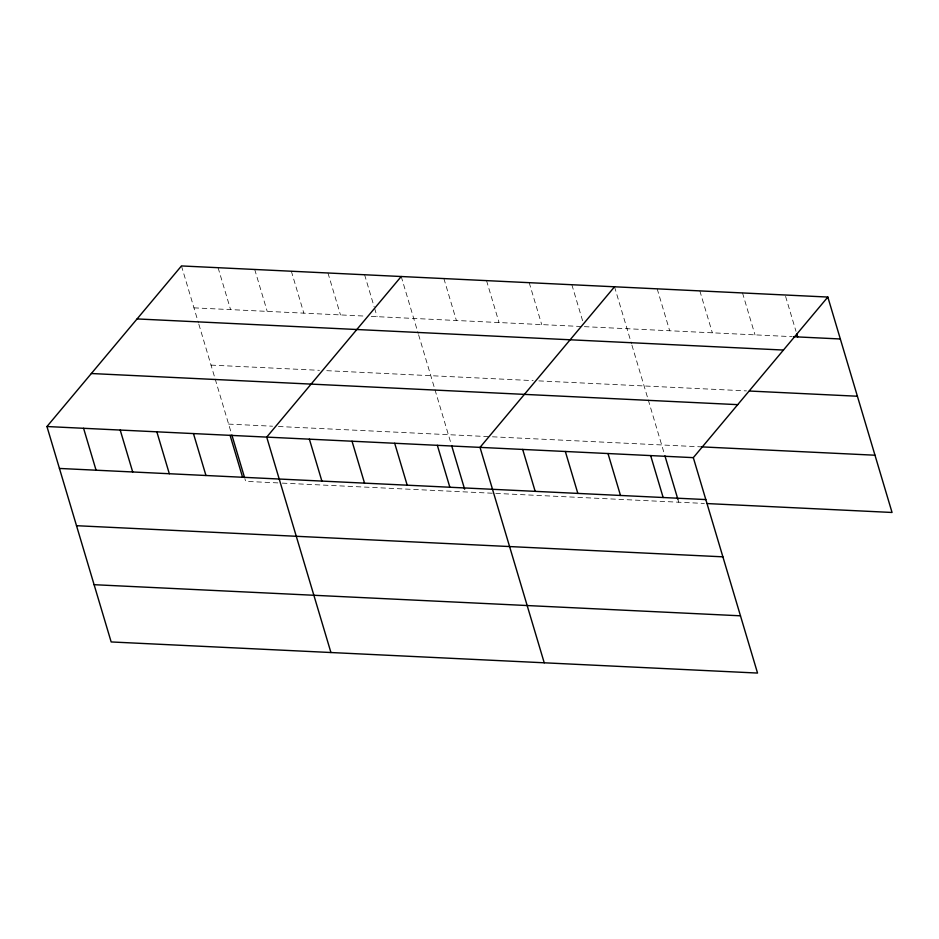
<?xml version="1.0" encoding="UTF-8"?>
<svg xmlns="http://www.w3.org/2000/svg" width="939" height="939" viewBox="0 0 939 939"><rect width="100%" height="100%" fill="white"/><g stroke="black" fill="none" stroke-linecap="round" stroke-linejoin="round"><path stroke-width="0.7" stroke-dasharray="4.7 3.52" d="M193.962 307.851L365.377 316.114M371.234 316.396L581.523 326.514M584.363 326.655L791.976 336.643M211.029 365.107L319.448 370.33M326.772 370.682L533.176 380.624M538.869 380.894L746.482 390.894M228.611 424.099L272.568 426.212M278.425 426.506L489.618 436.67M492.459 436.799L701.492 446.87M277.909 482.904L245.678 481.355L244.868 478.632M282.31 483.116L704.344 503.445M785.591 296.395L796.002 331.338M742.514 292.945L755.003 334.871M699.848 290.89L712.349 332.817M657.183 288.836L669.683 330.763M614.529 286.782L631.501 343.697M631.9 345.071L647.863 398.606M648.286 400.002L664.53 454.499M677.935 499.478L678.744 502.212M571.863 284.728L582.696 321.068M529.209 282.674L541.709 324.601M486.543 280.62L499.043 322.547M443.889 278.566L456.389 320.492M401.223 276.512L418.195 333.427M418.606 334.8L434.557 388.335M434.98 389.732L451.225 444.229M364.602 274.751L374.18 306.889M374.602 308.285L377.102 316.678M327.969 272.991L340.47 314.905M291.348 271.218L303.837 313.145M254.715 269.458L267.216 311.384M218.083 267.697L230.583 309.624M181.462 265.937L198.434 322.852M198.833 324.213L214.796 377.748M215.219 379.156L231.464 433.642"/><path stroke-width="1.41" d="M827.834 297.053L693.322 457.645L757.538 673.063L111.166 641.947L46.95 426.529L181.462 265.937L827.834 297.053L892.05 512.471L707.184 503.574M401.223 276.512L266.711 437.104L330.939 652.535M614.529 286.782L480.017 447.375L544.233 662.805M793.396 336.714L840.323 338.979M137.071 318.931L783.443 350.047M749.322 391.023L857.401 396.235M91.341 373.522L737.702 404.65M701.492 446.87L874.984 455.215M46.95 426.529L693.322 457.645M59.45 468.444L705.811 499.571M76.517 525.699L722.889 556.827M94.1 584.692L740.472 615.808M796.835 334.131L797.669 336.925M664.929 455.861L677.935 499.478M650.657 455.591L663.157 497.517M608.003 453.537L620.491 495.463M565.337 451.483L577.837 493.409M522.683 449.429L535.171 491.355M451.636 445.591L464.629 489.207M437.351 445.321L449.851 487.247M394.697 443.267L407.197 485.193M352.031 441.213L364.532 483.139M309.377 439.159L321.877 481.085M231.863 435.003L244.469 477.27M230.09 435.344L242.591 477.27M193.457 433.583L205.958 475.498M156.836 431.811L169.325 473.737M120.204 430.05L132.704 471.977M83.583 428.29L96.071 470.216"/></g></svg>
